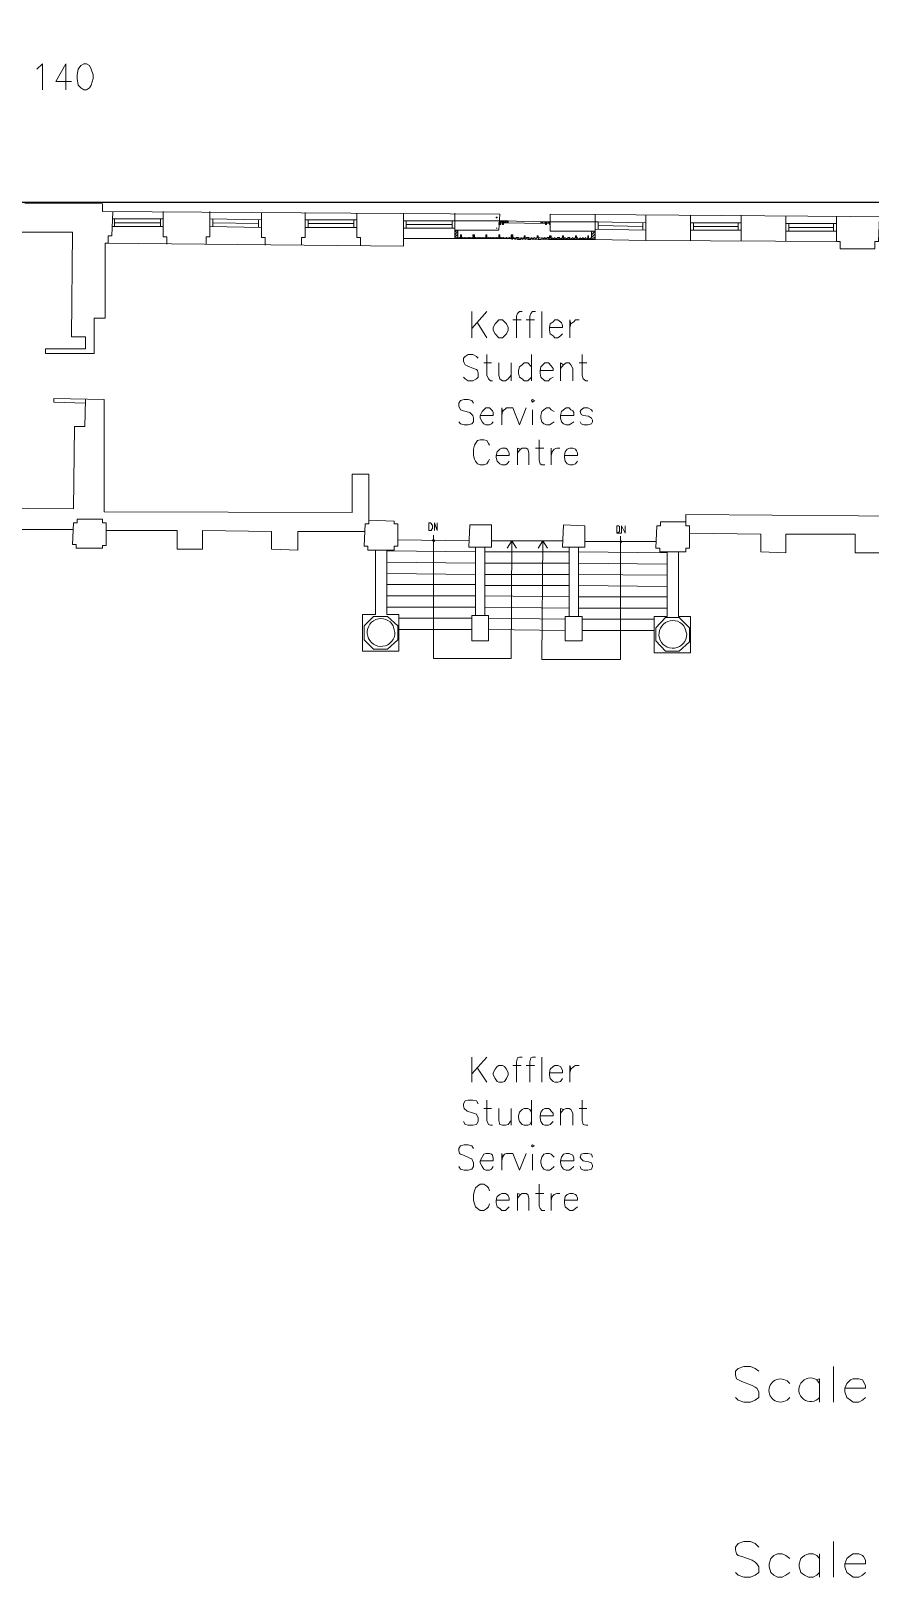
# Model space of a CAD drawing. Header units: metres. Extents: x 3 to 116, y 0 to 119.
# Drawn here: x 69.52 to 92.48, y 7.69 to 49.97 of the extents above; entities that cross this region are included whole.
import ezdxf

# ---------------------------------------------------------------- set-up
doc = ezdxf.new("R2010")
doc.units = ezdxf.units.M
doc.layers.add('Outside', color=7, linetype='Continuous')
doc.layers.add('PDF_Geometry', color=7, linetype='Continuous', transparency=0.8)

msp = doc.modelspace()

# ---------------------------------------------------------------- linework, layer by layer
at = {"layer": 'Outside'}
msp.add_lwpolyline([(48.27, 8.564), (48.27, 15.569), (50.419, 15.569), (50.419, 21.276), (53.563, 21.276), (53.591, 32.884), (48.727, 32.884), (48.781, 44.883), (65.998, 44.78), (65.998, 45.292), (94.139, 45.292), (94.19, 52.199), (97.925, 52.199), (97.823, 88.373), (92.232, 88.408)], dxfattribs=at)
at = {"layer": 'PDF_Geometry', "lineweight": 5}
for points in [[(69.682, 48.925), (69.836, 49.078), (69.836, 48.362)], [(70.629, 48.592), (70.194, 48.592), (70.475, 49.078), (70.475, 48.362)], [(70.885, 49.027), (70.961, 49.078), (70.885, 49.027), (70.808, 48.925), (70.782, 48.771), (70.782, 48.669), (70.808, 48.49), (70.885, 48.413), (70.961, 48.362), (71.038, 48.362), (71.115, 48.413), (71.166, 48.49), (71.217, 48.669), (71.217, 48.771), (71.166, 48.925), (71.115, 49.027), (71.038, 49.078), (70.961, 49.078)], [(69.35, 45.266), (71.473, 45.241), (71.473, 45.036), (82.345, 44.959), (82.32, 44.524), (81.118, 44.524)], [(79.711, 44.985), (79.711, 44.09), (71.55, 44.166), (71.626, 44.166), (71.626, 44.371), (71.729, 44.371), (71.754, 45.036)], [(71.754, 44.831), (73.136, 44.831)], [(71.806, 44.831), (71.806, 44.627)], [(73.059, 44.627), (73.059, 44.831), (73.059, 44.729), (71.806, 44.729)], [(73.238, 44.141), (73.238, 44.345), (73.136, 44.345), (73.136, 45.036)], [(74.313, 44.141), (74.313, 44.345), (74.415, 44.345), (74.415, 45.036)], [(74.415, 44.831), (75.822, 44.806), (75.822, 44.601), (74.415, 44.627)], [(74.492, 44.831), (74.492, 44.627)], [(75.924, 44.115), (75.924, 44.32), (75.822, 44.32), (75.822, 45.011)], [(76.922, 44.115), (76.922, 44.32), (77.024, 44.32), (77.024, 45.011)], [(78.534, 44.115), (78.534, 44.32), (78.431, 44.32), (78.431, 44.985)], [(84.955, 44.959), (84.955, 44.269), (83.727, 44.269), (82.32, 44.294), (79.711, 44.294)], [(81.118, 44.294), (81.118, 44.985)], [(81.194, 44.524), (81.194, 44.32), (84.853, 44.294), (84.853, 44.499), (84.955, 44.499), (83.727, 44.499), (83.727, 44.959), (94.292, 44.883), (94.318, 45.087), (99.793, 45.036)], [(82.269, 44.857), (82.243, 44.857), (82.269, 44.857), (82.243, 44.857), (82.269, 44.857), (82.269, 44.883), (82.243, 44.883), (82.243, 44.857), (82.243, 44.883), (82.269, 44.883), (82.243, 44.883)], [(86.336, 44.934), (86.336, 44.243), (91.658, 44.218)], [(87.564, 44.934), (87.564, 44.243)], [(88.946, 44.243), (88.946, 44.934)], [(90.174, 44.218), (90.174, 44.908)], [(92.732, 44.883), (92.706, 44.218), (92.604, 44.218), (92.604, 44.013), (91.658, 44.013), (91.658, 44.218), (91.555, 44.218), (91.555, 44.908)], [(69.912, 41.276), (69.912, 41.148), (69.912, 41.276), (71.012, 41.276), (71.012, 41.608), (70.629, 41.608), (70.654, 44.473), (67.968, 44.473)], [(71.729, 44.627), (73.136, 44.627)], [(75.745, 44.704), (74.492, 44.729)], [(75.745, 44.601), (75.745, 44.806)], [(77.024, 44.806), (78.431, 44.806)], [(77.024, 44.601), (78.431, 44.601)], [(77.101, 44.806), (77.101, 44.601)], [(78.355, 44.601), (78.355, 44.806), (78.355, 44.704), (77.101, 44.704)], [(82.499, 44.755), (82.499, 44.729), (82.499, 44.755), (82.55, 44.755), (82.55, 44.729), (82.55, 44.755), (82.448, 44.78), (82.576, 44.755), (82.576, 44.78), (82.448, 44.78), (82.345, 44.78), (81.118, 44.78), (79.711, 44.78)], [(79.711, 44.576), (81.118, 44.576)], [(79.787, 44.78), (79.787, 44.576)], [(81.041, 44.576), (81.041, 44.78), (81.041, 44.678), (79.787, 44.678)], [(81.118, 44.473), (81.169, 44.524), (81.194, 44.499), (81.118, 44.397), (81.118, 44.32), (81.194, 44.422), (81.194, 44.345), (81.143, 44.294), (81.22, 44.294), (81.245, 44.32), (81.297, 44.294), (81.322, 44.32), (81.348, 44.294), (81.399, 44.32), (81.425, 44.294), (81.476, 44.32), (81.501, 44.294), (81.527, 44.32), (81.578, 44.294), (81.604, 44.32), (81.629, 44.294), (81.68, 44.32), (81.706, 44.294), (81.757, 44.32), (81.783, 44.294), (81.808, 44.32), (81.859, 44.294), (81.885, 44.32), (81.911, 44.294), (81.962, 44.32), (81.987, 44.294), (82.039, 44.32), (82.064, 44.294), (82.09, 44.32), (82.141, 44.294), (82.166, 44.32), (82.192, 44.294), (82.243, 44.32), (82.269, 44.294), (82.32, 44.32), (82.345, 44.294), (82.371, 44.32), (82.422, 44.294), (82.448, 44.32), (82.473, 44.294), (82.525, 44.32), (82.55, 44.294), (82.601, 44.32), (82.627, 44.294), (82.652, 44.32), (82.678, 44.269), (82.729, 44.32), (82.755, 44.269), (82.806, 44.32), (82.857, 44.32), (82.832, 44.269), (82.908, 44.269), (82.934, 44.32), (82.959, 44.269), (83.011, 44.32), (83.036, 44.269), (83.087, 44.32), (83.139, 44.32), (83.113, 44.269), (83.19, 44.269), (83.215, 44.32), (83.241, 44.269), (83.292, 44.32), (83.318, 44.269), (83.369, 44.32), (83.42, 44.32), (83.394, 44.269), (83.471, 44.269), (83.497, 44.32), (83.522, 44.269), (83.573, 44.32), (83.599, 44.269), (83.65, 44.32), (83.701, 44.32), (83.676, 44.269), (83.753, 44.269), (83.778, 44.32), (83.804, 44.269), (83.855, 44.32), (83.88, 44.269), (83.932, 44.32), (83.983, 44.32), (83.957, 44.269), (84.008, 44.269), (84.06, 44.32), (84.085, 44.269), (84.136, 44.32), (84.162, 44.269), (84.213, 44.32), (84.264, 44.32), (84.239, 44.269), (84.29, 44.269), (84.341, 44.32), (84.367, 44.269), (84.418, 44.32), (84.469, 44.32), (84.443, 44.269), (84.52, 44.269), (84.546, 44.32), (84.571, 44.269), (84.622, 44.32), (84.648, 44.269), (84.699, 44.32)], [(82.243, 44.576), (82.269, 44.576), (82.243, 44.576), (82.269, 44.576)], [(82.448, 44.729), (82.473, 44.729), (82.473, 44.755), (82.576, 44.755), (82.576, 44.729), (82.576, 44.755), (82.448, 44.78), (82.448, 44.729), (82.448, 44.755), (82.422, 44.755), (82.448, 44.755), (82.448, 44.678), (82.422, 44.678), (82.448, 44.678), (82.448, 44.729), (82.448, 44.678), (82.448, 44.755), (82.448, 44.729), (82.422, 44.704), (82.422, 44.678), (82.422, 44.755), (82.422, 44.729), (82.448, 44.755), (82.345, 44.755), (82.448, 44.755), (82.448, 44.78), (82.371, 44.755), (82.345, 44.755), (82.371, 44.755), (82.371, 44.678), (82.32, 44.678), (82.345, 44.704), (82.371, 44.678), (82.345, 44.704), (82.345, 44.729), (82.345, 44.704), (82.32, 44.704), (82.32, 44.678), (82.32, 44.704), (82.345, 44.704), (82.345, 44.755), (82.32, 44.729), (82.345, 44.729), (82.371, 44.704), (82.371, 44.678), (82.371, 44.755), (82.371, 44.729)], [(83.727, 44.704), (82.32, 44.729), (82.345, 44.78), (83.727, 44.755)], [(83.548, 44.755), (83.573, 44.755), (83.573, 44.729), (83.573, 44.755), (83.548, 44.755), (83.573, 44.755), (83.497, 44.755), (83.522, 44.755), (83.522, 44.729), (83.497, 44.755), (83.599, 44.755), (83.471, 44.755), (83.599, 44.755), (83.727, 44.755), (84.955, 44.755)], [(83.599, 44.704), (83.599, 44.755), (83.497, 44.755), (83.471, 44.729), (83.471, 44.755), (83.599, 44.755), (83.599, 44.704), (83.599, 44.729), (83.625, 44.729), (83.625, 44.755), (83.599, 44.755), (83.599, 44.678), (83.625, 44.678), (83.599, 44.678), (83.599, 44.729), (83.599, 44.678), (83.599, 44.755), (83.599, 44.729), (83.625, 44.704), (83.625, 44.678), (83.625, 44.755), (83.625, 44.729), (83.599, 44.755), (83.727, 44.755), (83.599, 44.755), (83.701, 44.729), (83.727, 44.729), (83.727, 44.755), (83.701, 44.755), (83.701, 44.678), (83.727, 44.678), (83.701, 44.678), (83.727, 44.704), (83.727, 44.729), (83.727, 44.678), (83.727, 44.755), (83.727, 44.729), (83.701, 44.704), (83.701, 44.678), (83.701, 44.755), (83.701, 44.729)], [(84.827, 44.294), (84.801, 44.269), (84.955, 44.422), (84.955, 44.345), (84.853, 44.269), (84.929, 44.269), (84.955, 44.294)], [(84.853, 44.473), (84.878, 44.499)], [(84.853, 44.397), (84.955, 44.499)], [(86.336, 44.729), (84.955, 44.755), (85.032, 44.755), (85.032, 44.55)], [(84.955, 44.55), (86.336, 44.524)], [(86.26, 44.524), (86.26, 44.729), (86.26, 44.627), (85.032, 44.652)], [(87.564, 44.729), (88.946, 44.729), (88.869, 44.729), (88.869, 44.524)], [(88.946, 44.524), (87.564, 44.524)], [(87.641, 44.524), (87.641, 44.729), (87.641, 44.627), (88.869, 44.627)], [(90.174, 44.704), (91.555, 44.704)], [(90.174, 44.499), (91.555, 44.499)], [(90.25, 44.704), (90.25, 44.499)], [(91.478, 44.499), (91.478, 44.704), (91.478, 44.601), (90.25, 44.601)], [(71.55, 44.166), (71.55, 42.12), (71.243, 42.12), (71.243, 41.148), (71.012, 41.148)], [(81.297, 44.397), (81.271, 44.397), (81.297, 44.397), (81.297, 44.32), (81.271, 44.32), (81.271, 44.345), (81.297, 44.345), (81.271, 44.345), (81.271, 44.371), (81.271, 44.32), (81.271, 44.397), (81.271, 44.371), (81.297, 44.345), (81.297, 44.32), (81.297, 44.397), (81.297, 44.371)], [(81.655, 44.397), (81.604, 44.397), (81.655, 44.397), (81.655, 44.32), (81.604, 44.32), (81.655, 44.32), (81.629, 44.345), (81.629, 44.371), (81.629, 44.32), (81.604, 44.32), (81.604, 44.345), (81.629, 44.345), (81.629, 44.397), (81.604, 44.397), (81.604, 44.371), (81.629, 44.371), (81.655, 44.345), (81.655, 44.32), (81.655, 44.397), (81.655, 44.371)], [(81.962, 44.397), (81.987, 44.397), (81.962, 44.397), (81.962, 44.32), (81.987, 44.32), (81.962, 44.32), (81.962, 44.371), (81.962, 44.32), (81.962, 44.397), (81.962, 44.371), (81.987, 44.345), (81.987, 44.32), (81.987, 44.397), (81.987, 44.371)], [(82.345, 44.397), (82.32, 44.397), (82.345, 44.397), (82.345, 44.32), (82.32, 44.32), (82.345, 44.32), (82.32, 44.345), (82.32, 44.371), (82.32, 44.32), (82.32, 44.397), (82.32, 44.371), (82.345, 44.345), (82.345, 44.32), (82.345, 44.397), (82.345, 44.371)], [(82.652, 44.371), (82.704, 44.371), (82.704, 44.397), (82.652, 44.397), (82.652, 44.32), (82.704, 44.32), (82.652, 44.32), (82.678, 44.345), (82.678, 44.371), (82.652, 44.371), (82.652, 44.32), (82.652, 44.345), (82.678, 44.345), (82.652, 44.371), (82.652, 44.397), (82.652, 44.371), (82.678, 44.371), (82.704, 44.345), (82.704, 44.32), (82.704, 44.397), (82.704, 44.371)], [(83.011, 44.371), (83.036, 44.371), (83.011, 44.371), (83.011, 44.32), (83.036, 44.32), (83.011, 44.32), (83.011, 44.371), (83.011, 44.32), (83.011, 44.345), (83.011, 44.32), (83.011, 44.371), (83.036, 44.32), (83.036, 44.371)], [(83.701, 44.371), (83.727, 44.371), (83.701, 44.371), (83.753, 44.371), (83.753, 44.32), (83.701, 44.32), (83.727, 44.32), (83.701, 44.32), (83.701, 44.371), (83.701, 44.32), (83.701, 44.371), (83.727, 44.32), (83.753, 44.32), (83.727, 44.32), (83.727, 44.371), (83.753, 44.371), (83.727, 44.371)], [(84.418, 44.371), (84.443, 44.371), (84.418, 44.371), (84.418, 44.32), (84.443, 44.32), (84.418, 44.32), (84.418, 44.371), (84.418, 44.32), (84.418, 44.371), (84.443, 44.32), (84.443, 44.371)], [(84.75, 44.294), (84.725, 44.269)], [(84.75, 44.371), (84.776, 44.371), (84.75, 44.371), (84.75, 44.294), (84.776, 44.294), (84.776, 44.32), (84.75, 44.32), (84.75, 44.371), (84.75, 44.294), (84.75, 44.371), (84.75, 44.345), (84.75, 44.371), (84.776, 44.32), (84.776, 44.294), (84.776, 44.371)], [(84.955, 44.269), (86.336, 44.243)], [(81.578, 42.299), (81.578, 41.583)], [(81.578, 41.838), (81.987, 42.299)], [(82.883, 42.299), (82.959, 42.299), (82.883, 42.299), (82.832, 42.248), (82.806, 42.171), (82.806, 41.583)], [(83.241, 42.299), (83.318, 42.299), (83.241, 42.299), (83.19, 42.248), (83.164, 42.171), (83.164, 41.583)], [(83.497, 42.299), (83.497, 41.583)], [(81.732, 41.992), (81.987, 41.583)], [(82.269, 42.017), (82.32, 42.069), (82.218, 41.966), (82.166, 41.864), (82.166, 41.787), (82.218, 41.685), (82.32, 41.583), (82.422, 41.583), (82.525, 41.685), (82.576, 41.787), (82.576, 41.864), (82.525, 41.966), (82.422, 42.069), (82.32, 42.069)], [(82.704, 42.069), (82.934, 42.069)], [(83.062, 42.069), (83.292, 42.069)], [(83.701, 41.864), (84.06, 41.864), (84.06, 41.915), (84.034, 41.992), (84.008, 42.017), (83.932, 42.069), (83.855, 42.069), (83.804, 42.017), (83.727, 41.966), (83.701, 41.864), (83.701, 41.787), (83.727, 41.685), (83.804, 41.634), (83.855, 41.583), (83.932, 41.583), (84.008, 41.634), (84.06, 41.685)], [(84.264, 41.583), (84.264, 42.069), (84.29, 41.966), (84.264, 41.864), (84.29, 41.966), (84.367, 42.017), (84.418, 42.069), (84.52, 42.069)], [(71.243, 41.148), (69.912, 41.148)], [(81.757, 41.02), (81.706, 41.071), (81.604, 41.122), (81.476, 41.122), (81.399, 41.071), (81.348, 41.02), (81.348, 40.943), (81.373, 40.892), (81.399, 40.841), (81.45, 40.815), (81.629, 40.738), (81.706, 40.713), (81.732, 40.687), (81.757, 40.61), (81.757, 40.508), (81.706, 40.457), (81.604, 40.406), (81.476, 40.406), (81.399, 40.457), (81.348, 40.508)], [(82.141, 40.406), (82.09, 40.406), (82.039, 40.457), (81.987, 40.559), (81.987, 41.122)], [(83.215, 41.122), (83.215, 40.406)], [(84.75, 40.406), (84.699, 40.406), (84.622, 40.457), (84.597, 40.559), (84.597, 41.122)], [(82.115, 40.892), (81.911, 40.892)], [(82.32, 40.892), (82.32, 40.559), (82.345, 40.457), (82.422, 40.406), (82.499, 40.406), (82.576, 40.457), (82.652, 40.559)], [(82.652, 40.406), (82.652, 40.892)], [(83.215, 40.789), (83.113, 40.892), (83.011, 40.892), (82.959, 40.841), (82.883, 40.789), (82.857, 40.687), (82.857, 40.61), (82.883, 40.508), (82.959, 40.457), (83.011, 40.406), (83.113, 40.406), (83.215, 40.508)], [(83.446, 40.687), (83.804, 40.687), (83.804, 40.738), (83.753, 40.815), (83.676, 40.892), (83.573, 40.892), (83.471, 40.789), (83.446, 40.687), (83.446, 40.61), (83.471, 40.508), (83.573, 40.406), (83.676, 40.406), (83.727, 40.457), (83.804, 40.508)], [(84.008, 40.406), (84.008, 40.892), (84.085, 40.841), (84.008, 40.738)], [(84.085, 40.841), (84.162, 40.892), (84.239, 40.892), (84.29, 40.841), (84.341, 40.738), (84.341, 40.406)], [(84.725, 40.892), (84.52, 40.892)], [(66.791, 33.652), (66.868, 33.652), (66.894, 36.927), (70.68, 36.901), (70.705, 39.152), (70.987, 39.152), (71.012, 39.894)], [(70.143, 39.92), (71.524, 39.894), (71.524, 36.824), (78.303, 36.799), (78.303, 37.847), (78.764, 37.847), (78.764, 36.799), (78.764, 36.492), (78.662, 36.492), (78.636, 35.878), (78.738, 35.878), (78.738, 35.775), (79.455, 35.775), (79.455, 35.878), (79.557, 35.878), (79.557, 36.492), (79.455, 36.492), (79.455, 36.568), (78.764, 36.594)], [(70.143, 39.817), (70.143, 39.92), (70.143, 39.817), (71.012, 39.792)], [(81.578, 39.868), (81.629, 39.792), (81.578, 39.868), (81.476, 39.894), (81.373, 39.894), (81.271, 39.868), (81.22, 39.792), (81.22, 39.715), (81.271, 39.613), (81.348, 39.587), (81.527, 39.536), (81.604, 39.459), (81.629, 39.382), (81.629, 39.28), (81.578, 39.229), (81.476, 39.203), (81.373, 39.203), (81.271, 39.229), (81.22, 39.28)], [(83.241, 39.817), (83.215, 39.868), (83.241, 39.817), (83.292, 39.868), (83.241, 39.894), (83.215, 39.868)], [(81.808, 39.459), (82.166, 39.459), (82.166, 39.536), (82.141, 39.587), (82.064, 39.664), (81.962, 39.664), (81.859, 39.562), (81.808, 39.459), (81.808, 39.382), (81.859, 39.28), (81.911, 39.229), (81.962, 39.203), (82.064, 39.203), (82.115, 39.229), (82.166, 39.28)], [(82.397, 39.203), (82.397, 39.664), (82.422, 39.562), (82.397, 39.459), (82.422, 39.562), (82.525, 39.664), (82.704, 39.664), (82.883, 39.203), (83.062, 39.664)], [(83.241, 39.613), (83.241, 39.203)], [(83.753, 39.613), (83.829, 39.562), (83.753, 39.613), (83.701, 39.664), (83.625, 39.664), (83.548, 39.613), (83.497, 39.562), (83.471, 39.459), (83.471, 39.382), (83.497, 39.28), (83.548, 39.229), (83.625, 39.203), (83.701, 39.203), (83.753, 39.229), (83.829, 39.28)], [(84.008, 39.459), (84.367, 39.459), (84.367, 39.536), (84.341, 39.587), (84.29, 39.613), (84.239, 39.664), (84.162, 39.664), (84.085, 39.613), (84.034, 39.562), (84.008, 39.459), (84.008, 39.382), (84.034, 39.28), (84.085, 39.229), (84.162, 39.203), (84.239, 39.203), (84.29, 39.229), (84.367, 39.28)], [(84.878, 39.562), (84.853, 39.613), (84.75, 39.664), (84.648, 39.664), (84.571, 39.613), (84.546, 39.562), (84.571, 39.485), (84.622, 39.459), (84.776, 39.434), (84.853, 39.382), (84.878, 39.331), (84.878, 39.28), (84.853, 39.229), (84.75, 39.203), (84.648, 39.203), (84.571, 39.229), (84.546, 39.28)], [(82.039, 38.692), (82.064, 38.641), (82.039, 38.692), (81.987, 38.768), (81.911, 38.794), (81.808, 38.794), (81.732, 38.768), (81.68, 38.692), (81.655, 38.641), (81.629, 38.538), (81.629, 38.359), (81.655, 38.257), (81.68, 38.206), (81.732, 38.129), (81.808, 38.103), (81.911, 38.103), (81.987, 38.129), (82.039, 38.206), (82.064, 38.257)], [(82.243, 38.359), (82.601, 38.359), (82.601, 38.436), (82.55, 38.538), (82.499, 38.564), (82.397, 38.564), (82.345, 38.538), (82.269, 38.461), (82.243, 38.359), (82.243, 38.308), (82.269, 38.206), (82.345, 38.129), (82.397, 38.103), (82.499, 38.103), (82.55, 38.129), (82.601, 38.206)], [(82.832, 38.103), (82.832, 38.564), (82.908, 38.538), (82.832, 38.436)], [(82.908, 38.538), (82.959, 38.564), (83.062, 38.564), (83.113, 38.538), (83.139, 38.436), (83.139, 38.103)], [(83.548, 38.564), (83.318, 38.564)], [(83.573, 38.103), (83.497, 38.103), (83.446, 38.129), (83.42, 38.231), (83.42, 38.794)], [(83.753, 38.564), (83.753, 38.103)], [(83.753, 38.359), (83.778, 38.461), (83.829, 38.538), (83.906, 38.564), (83.983, 38.564)], [(84.111, 38.359), (84.469, 38.359), (84.469, 38.436), (84.443, 38.487), (84.418, 38.538), (84.341, 38.564), (84.264, 38.564), (84.187, 38.538), (84.136, 38.461), (84.111, 38.359), (84.111, 38.308), (84.136, 38.206), (84.187, 38.129), (84.264, 38.103), (84.341, 38.103), (84.418, 38.129), (84.469, 38.206)], [(86.72, 35.724), (86.72, 35.826), (86.72, 35.724), (87.436, 35.724), (87.436, 35.826), (87.539, 35.826), (87.539, 36.44), (87.436, 36.44), (87.436, 36.747), (94.523, 36.696), (94.523, 37.208), (94.727, 37.208), (94.727, 36.492), (95.418, 36.492), (95.418, 36.389), (97.311, 36.389), (98.232, 36.364), (98.232, 36.824), (99.435, 36.824), (99.435, 36.722), (98.335, 36.722), (98.335, 36.21), (99.435, 36.21), (99.435, 36.722)], [(70.782, 36.517), (70.782, 36.62), (70.782, 36.517), (70.68, 36.517), (70.654, 35.929), (70.757, 35.929)], [(70.757, 35.826), (70.757, 35.929), (70.757, 35.826), (71.473, 35.826), (71.473, 35.903), (71.575, 35.903), (71.575, 36.517), (71.473, 36.517), (71.473, 36.62), (70.782, 36.62)], [(80.555, 36.313), (80.555, 36.517), (80.631, 36.313), (80.631, 36.517)], [(85.543, 36.236), (85.543, 36.44), (85.594, 36.44), (85.62, 36.415), (85.62, 36.287), (85.569, 36.236), (85.543, 36.236), (85.671, 36.236), (85.671, 36.44), (85.774, 36.236), (85.774, 36.44)], [(86.746, 36.44), (86.746, 36.543), (86.746, 36.44), (86.643, 36.44), (86.618, 35.826), (86.72, 35.826)], [(87.436, 36.543), (86.746, 36.543)], [(70.68, 36.338), (68.122, 36.338)], [(71.575, 36.313), (73.52, 36.313), (73.52, 35.801), (74.21, 35.801), (74.21, 36.313), (76.103, 36.287), (76.103, 35.801), (76.82, 35.775), (76.82, 36.287), (78.662, 36.287)], [(81.501, 36.031), (79.557, 36.057)], [(80.529, 36.185), (80.529, 32.808), (82.652, 32.808), (82.678, 36.031), (82.806, 35.826)], [(84.06, 36.031), (82.115, 36.031)], [(82.55, 35.826), (82.678, 36.031)], [(83.394, 35.826), (83.522, 36.031)], [(85.646, 36.159), (85.646, 32.782), (83.497, 32.782), (83.522, 36.031), (83.65, 35.826)], [(84.674, 36.006), (86.618, 36.006)], [(94.702, 35.775), (94.599, 35.775), (94.625, 36.185), (92.783, 36.21), (92.783, 35.699), (92.067, 35.699), (92.067, 36.21), (90.174, 36.21), (90.174, 35.699), (89.483, 35.724), (89.483, 36.21), (87.539, 36.236)], [(78.943, 35.775), (78.943, 34.01), (78.585, 34.01), (78.585, 33.012), (79.583, 33.012), (79.583, 34.01), (79.25, 34.01), (79.25, 35.775)], [(79.25, 35.75), (81.68, 35.724)], [(81.68, 35.852), (81.68, 33.985), (81.578, 33.985), (81.578, 33.294), (82.039, 33.294), (82.039, 33.985), (81.936, 33.985), (81.936, 35.852)], [(81.936, 35.724), (84.239, 35.724)], [(84.239, 35.852), (84.239, 33.959), (84.136, 33.959), (84.136, 33.294), (84.597, 33.294), (84.597, 33.959), (84.494, 33.959), (84.494, 35.852)], [(86.925, 35.699), (84.494, 35.724)], [(87.232, 35.724), (87.232, 33.959), (87.564, 33.959), (87.564, 32.961), (86.567, 32.961), (86.567, 33.959), (86.925, 33.959), (86.925, 35.724)], [(81.68, 35.417), (79.25, 35.443)], [(79.25, 35.136), (81.68, 35.11)], [(84.239, 35.417), (81.936, 35.417)], [(81.936, 35.11), (84.239, 35.11)], [(84.494, 35.417), (86.925, 35.392)], [(86.925, 35.085), (84.494, 35.11)], [(81.68, 34.829), (79.25, 34.829)], [(84.239, 34.803), (81.936, 34.803)], [(84.494, 34.803), (86.925, 34.778)], [(79.25, 34.522), (81.68, 34.522)], [(81.936, 34.522), (84.239, 34.496)], [(86.925, 34.496), (84.494, 34.496)], [(81.68, 34.215), (79.25, 34.215)], [(79.583, 33.908), (81.578, 33.908)], [(81.68, 33.985), (81.936, 33.985)], [(84.239, 34.189), (81.936, 34.215)], [(82.039, 33.908), (84.136, 33.882)], [(84.239, 33.959), (84.494, 33.959)], [(84.494, 34.189), (86.925, 34.189)], [(86.567, 33.882), (84.597, 33.882)], [(81.578, 33.601), (79.583, 33.601)], [(84.136, 33.575), (82.039, 33.601)], [(84.597, 33.575), (86.567, 33.575)], [(81.578, 21.219), (81.578, 21.91)], [(81.987, 21.91), (81.578, 21.449)], [(81.732, 21.603), (81.987, 21.219)], [(82.269, 21.654), (82.32, 21.679), (82.269, 21.654), (82.218, 21.577), (82.166, 21.475), (82.166, 21.424), (82.218, 21.321), (82.269, 21.244), (82.32, 21.219), (82.422, 21.219), (82.473, 21.244), (82.525, 21.321), (82.576, 21.424), (82.576, 21.475), (82.525, 21.577), (82.473, 21.654), (82.422, 21.679), (82.32, 21.679)], [(82.704, 21.679), (82.934, 21.679)], [(82.883, 21.91), (82.959, 21.91), (82.883, 21.91), (82.832, 21.884), (82.806, 21.782), (82.806, 21.219)], [(83.062, 21.679), (83.292, 21.679)], [(83.241, 21.91), (83.318, 21.91), (83.241, 21.91), (83.19, 21.884), (83.164, 21.782), (83.164, 21.219)], [(83.497, 21.91), (83.497, 21.219)], [(83.701, 21.475), (84.06, 21.475), (84.06, 21.551), (84.008, 21.654), (83.932, 21.679), (83.855, 21.679), (83.804, 21.654), (83.727, 21.577), (83.701, 21.475), (83.701, 21.424), (83.727, 21.321), (83.804, 21.244), (83.855, 21.219), (83.932, 21.219), (84.008, 21.244), (84.06, 21.321)], [(84.264, 21.219), (84.264, 21.679), (84.29, 21.577), (84.264, 21.475), (84.29, 21.577), (84.367, 21.654), (84.418, 21.679), (84.52, 21.679)], [(81.757, 20.631), (81.706, 20.707), (81.604, 20.733), (81.476, 20.733), (81.399, 20.707), (81.348, 20.631), (81.348, 20.579), (81.373, 20.503), (81.45, 20.426), (81.629, 20.375), (81.706, 20.349), (81.757, 20.247), (81.757, 20.144), (81.706, 20.068), (81.604, 20.042), (81.476, 20.042), (81.399, 20.068), (81.348, 20.144)], [(82.141, 20.042), (82.09, 20.042), (82.039, 20.068), (81.987, 20.17), (81.987, 20.733)], [(83.215, 20.733), (83.215, 20.042)], [(84.75, 20.042), (84.699, 20.042), (84.622, 20.068), (84.597, 20.17), (84.597, 20.733)], [(82.115, 20.503), (81.911, 20.503)], [(82.32, 20.503), (82.32, 20.17), (82.345, 20.068), (82.422, 20.042), (82.499, 20.042), (82.576, 20.068), (82.652, 20.17), (82.652, 20.042), (82.652, 20.503)], [(83.215, 20.4), (83.164, 20.477), (83.113, 20.503), (83.011, 20.503), (82.959, 20.477), (82.883, 20.4), (82.857, 20.298), (82.857, 20.247), (82.883, 20.144), (82.959, 20.068), (83.011, 20.042), (83.113, 20.042), (83.164, 20.068), (83.215, 20.144)], [(83.446, 20.298), (83.804, 20.298), (83.804, 20.375), (83.753, 20.426), (83.727, 20.477), (83.676, 20.503), (83.573, 20.503), (83.522, 20.477), (83.471, 20.4), (83.446, 20.298), (83.446, 20.247), (83.471, 20.144), (83.522, 20.068), (83.573, 20.042), (83.676, 20.042), (83.727, 20.068), (83.804, 20.144)], [(84.008, 20.042), (84.008, 20.503), (84.085, 20.477), (84.008, 20.375)], [(84.085, 20.477), (84.162, 20.503), (84.239, 20.503), (84.29, 20.477), (84.341, 20.375), (84.341, 20.042)], [(84.725, 20.503), (84.52, 20.503)], [(81.578, 19.479), (81.629, 19.403), (81.578, 19.479), (81.476, 19.505), (81.373, 19.505), (81.271, 19.479), (81.22, 19.403), (81.22, 19.351), (81.245, 19.275), (81.271, 19.249), (81.348, 19.223), (81.527, 19.147), (81.578, 19.121), (81.629, 19.019), (81.629, 18.916), (81.578, 18.84), (81.476, 18.814), (81.373, 18.814), (81.271, 18.84), (81.22, 18.916)], [(81.808, 19.07), (82.166, 19.07), (82.166, 19.147), (82.141, 19.223), (82.115, 19.249), (82.064, 19.275), (81.962, 19.275), (81.911, 19.249), (81.859, 19.172), (81.808, 19.07), (81.808, 19.019), (81.859, 18.916), (81.911, 18.84), (81.962, 18.814), (82.064, 18.814), (82.115, 18.84), (82.166, 18.916)], [(82.397, 18.814), (82.397, 19.275), (82.422, 19.172), (82.397, 19.07), (82.422, 19.172), (82.473, 19.249), (82.525, 19.275), (82.704, 19.275), (82.883, 18.814), (83.062, 19.275)], [(83.241, 19.249), (83.241, 18.814)], [(83.829, 19.172), (83.753, 19.249), (83.701, 19.275), (83.625, 19.275), (83.548, 19.249), (83.497, 19.172), (83.471, 19.07), (83.471, 19.019), (83.497, 18.916), (83.548, 18.84), (83.625, 18.814), (83.701, 18.814), (83.753, 18.84), (83.829, 18.916)], [(84.008, 19.07), (84.367, 19.07), (84.367, 19.147), (84.341, 19.223), (84.239, 19.275), (84.162, 19.275), (84.085, 19.249), (84.034, 19.172), (84.008, 19.07), (84.008, 19.019), (84.034, 18.916), (84.085, 18.84), (84.162, 18.814), (84.239, 18.814), (84.29, 18.84), (84.367, 18.916)], [(84.878, 19.172), (84.853, 19.249), (84.75, 19.275), (84.648, 19.275), (84.571, 19.249), (84.546, 19.172), (84.571, 19.121), (84.622, 19.07), (84.776, 19.044), (84.853, 19.019), (84.878, 18.942), (84.878, 18.916), (84.853, 18.84), (84.75, 18.814), (84.648, 18.814), (84.571, 18.84), (84.546, 18.916)], [(82.039, 18.328), (82.064, 18.251), (82.039, 18.328), (81.987, 18.379), (81.911, 18.43), (81.808, 18.43), (81.732, 18.379), (81.68, 18.328), (81.655, 18.251), (81.629, 18.149), (81.629, 17.996), (81.655, 17.893), (81.68, 17.816), (81.732, 17.765), (81.808, 17.714), (81.911, 17.714), (81.987, 17.765), (82.039, 17.816), (82.064, 17.893)], [(83.573, 17.714), (83.497, 17.714), (83.446, 17.765), (83.42, 17.842), (83.42, 18.43)], [(82.243, 17.996), (82.601, 17.996), (82.601, 18.047), (82.576, 18.123), (82.55, 18.149), (82.499, 18.175), (82.397, 18.175), (82.345, 18.149), (82.269, 18.098), (82.243, 17.996), (82.243, 17.919), (82.269, 17.816), (82.345, 17.765), (82.397, 17.714), (82.499, 17.714), (82.601, 17.816)], [(82.832, 17.714), (82.832, 18.175), (82.908, 18.149), (82.832, 18.047)], [(82.908, 18.149), (82.959, 18.175), (83.062, 18.175), (83.113, 18.149), (83.139, 18.047), (83.139, 17.714)], [(83.548, 18.175), (83.318, 18.175)], [(83.753, 18.175), (83.753, 17.714)], [(83.753, 17.996), (83.778, 18.098), (83.829, 18.149), (83.906, 18.175), (83.983, 18.175)], [(84.111, 17.996), (84.469, 17.996), (84.469, 18.047), (84.443, 18.123), (84.418, 18.149), (84.341, 18.175), (84.264, 18.175), (84.187, 18.149), (84.136, 18.098), (84.111, 17.996), (84.111, 17.919), (84.136, 17.816), (84.187, 17.765), (84.264, 17.714), (84.341, 17.714), (84.418, 17.765), (84.469, 17.816)], [(89.432, 13.314), (89.33, 13.391), (89.202, 13.442), (89.023, 13.442), (88.869, 13.391), (88.792, 13.314), (88.792, 13.212), (88.818, 13.109), (88.971, 13.033), (89.253, 12.93), (89.33, 12.879), (89.381, 12.853), (89.432, 12.751), (89.432, 12.598), (89.33, 12.521), (89.202, 12.47), (89.023, 12.47), (88.869, 12.521), (88.792, 12.598)], [(91.095, 12.47), (91.095, 13.109), (91.018, 13.084), (91.095, 12.981)], [(91.478, 12.47), (91.478, 13.442)], [(91.785, 12.853), (92.348, 12.853), (92.348, 12.93), (92.271, 13.084), (92.169, 13.109), (92.016, 13.109), (91.939, 13.084), (91.837, 12.981), (91.785, 12.853), (91.785, 12.751), (91.837, 12.598), (91.939, 12.521), (92.016, 12.47), (92.169, 12.47), (92.271, 12.521), (92.348, 12.598)], [(89.432, 8.504), (89.33, 8.607), (89.202, 8.658), (89.023, 8.658), (88.869, 8.607), (88.792, 8.504), (88.792, 8.428), (88.818, 8.325), (88.869, 8.274), (88.971, 8.249), (89.253, 8.146), (89.33, 8.095), (89.381, 8.044), (89.432, 7.967), (89.432, 7.814), (89.33, 7.737), (89.202, 7.686), (89.023, 7.686), (88.869, 7.737), (88.792, 7.814)], [(91.478, 7.686), (91.478, 8.658)], [(90.276, 7.814), (90.174, 7.737), (90.071, 7.686), (89.943, 7.686), (89.841, 7.737), (89.764, 7.814), (89.713, 7.967), (89.713, 8.044), (89.764, 8.197), (89.841, 8.274), (89.943, 8.325), (90.071, 8.325), (90.174, 8.274), (90.276, 8.197)], [(91.095, 7.686), (91.095, 8.325), (91.095, 8.197), (91.018, 8.274), (90.916, 8.325), (90.788, 8.325), (90.685, 8.274), (90.583, 8.197), (90.532, 8.044), (90.532, 7.967), (90.583, 7.814), (90.685, 7.737), (90.788, 7.686), (90.916, 7.686), (91.018, 7.737), (91.095, 7.814)], [(91.785, 8.044), (92.348, 8.044), (92.348, 8.146), (92.297, 8.249), (92.271, 8.274), (92.169, 8.325), (92.016, 8.325), (91.939, 8.274), (91.837, 8.197), (91.785, 8.044), (91.785, 7.967), (91.837, 7.814), (91.939, 7.737), (92.016, 7.686), (92.169, 7.686), (92.271, 7.737), (92.348, 7.814)]]:
    msp.add_lwpolyline(points, dxfattribs=at)
for points in [[(83.394, 44.371), (83.369, 44.371), (83.394, 44.371), (83.394, 44.32), (83.369, 44.32), (83.394, 44.32), (83.369, 44.32), (83.369, 44.371), (83.369, 44.32), (83.369, 44.371), (83.394, 44.32)], [(84.085, 44.371), (84.06, 44.371), (84.085, 44.371), (84.085, 44.32), (84.06, 44.32), (84.085, 44.32), (84.06, 44.32), (84.06, 44.371), (84.06, 44.32), (84.06, 44.371), (84.085, 44.32)], [(80.401, 36.313), (80.478, 36.313), (80.478, 36.338), (80.504, 36.364), (80.504, 36.466), (80.478, 36.466), (80.478, 36.492), (80.452, 36.517), (80.401, 36.517)], [(81.501, 35.852), (82.115, 35.852), (82.115, 36.466), (81.527, 36.466)], [(84.06, 35.852), (84.085, 36.466), (84.674, 36.44), (84.674, 35.852)], [(80.529, 36.031), (80.555, 36.057), (80.529, 36.031), (80.529, 36.057), (80.529, 36.031), (80.504, 36.057), (80.504, 36.031), (80.529, 36.031), (80.555, 36.006), (80.555, 36.031)], [(85.646, 36.006), (85.671, 36.031), (85.646, 36.006), (85.646, 36.031), (85.646, 35.98), (85.646, 36.006), (85.671, 35.98), (85.671, 36.006)], [(78.636, 33.703), (78.636, 33.319), (78.892, 33.064), (79.276, 33.064), (79.557, 33.319), (79.557, 33.703), (79.276, 33.959), (78.892, 33.959)], [(86.618, 33.652), (86.618, 33.294), (86.874, 33.012), (87.257, 33.012), (87.539, 33.268), (87.539, 33.652), (87.257, 33.933), (86.874, 33.933)], [(83.215, 19.479), (83.241, 19.454), (83.292, 19.479), (83.241, 19.505)]]:
    msp.add_lwpolyline(points, close=True, dxfattribs=at)
for points in [[(79.476, 33.524, -8.076201), (79.429, 33.703), (79.476, 33.524)], [(87.458, 33.473, -8.076201), (87.411, 33.652), (87.458, 33.473)]]:
    msp.add_lwpolyline(points, format="xyb", dxfattribs=at)
for centre, radius, start, end in [((90.85, 12.808), 0.323, 58.6081, 319.3372), ((90.024, 12.789), 0.317, 37.2482, 322.7518)]:
    msp.add_arc(centre, radius, start, end, dxfattribs=at)

doc.saveas('drawing.dxf')
